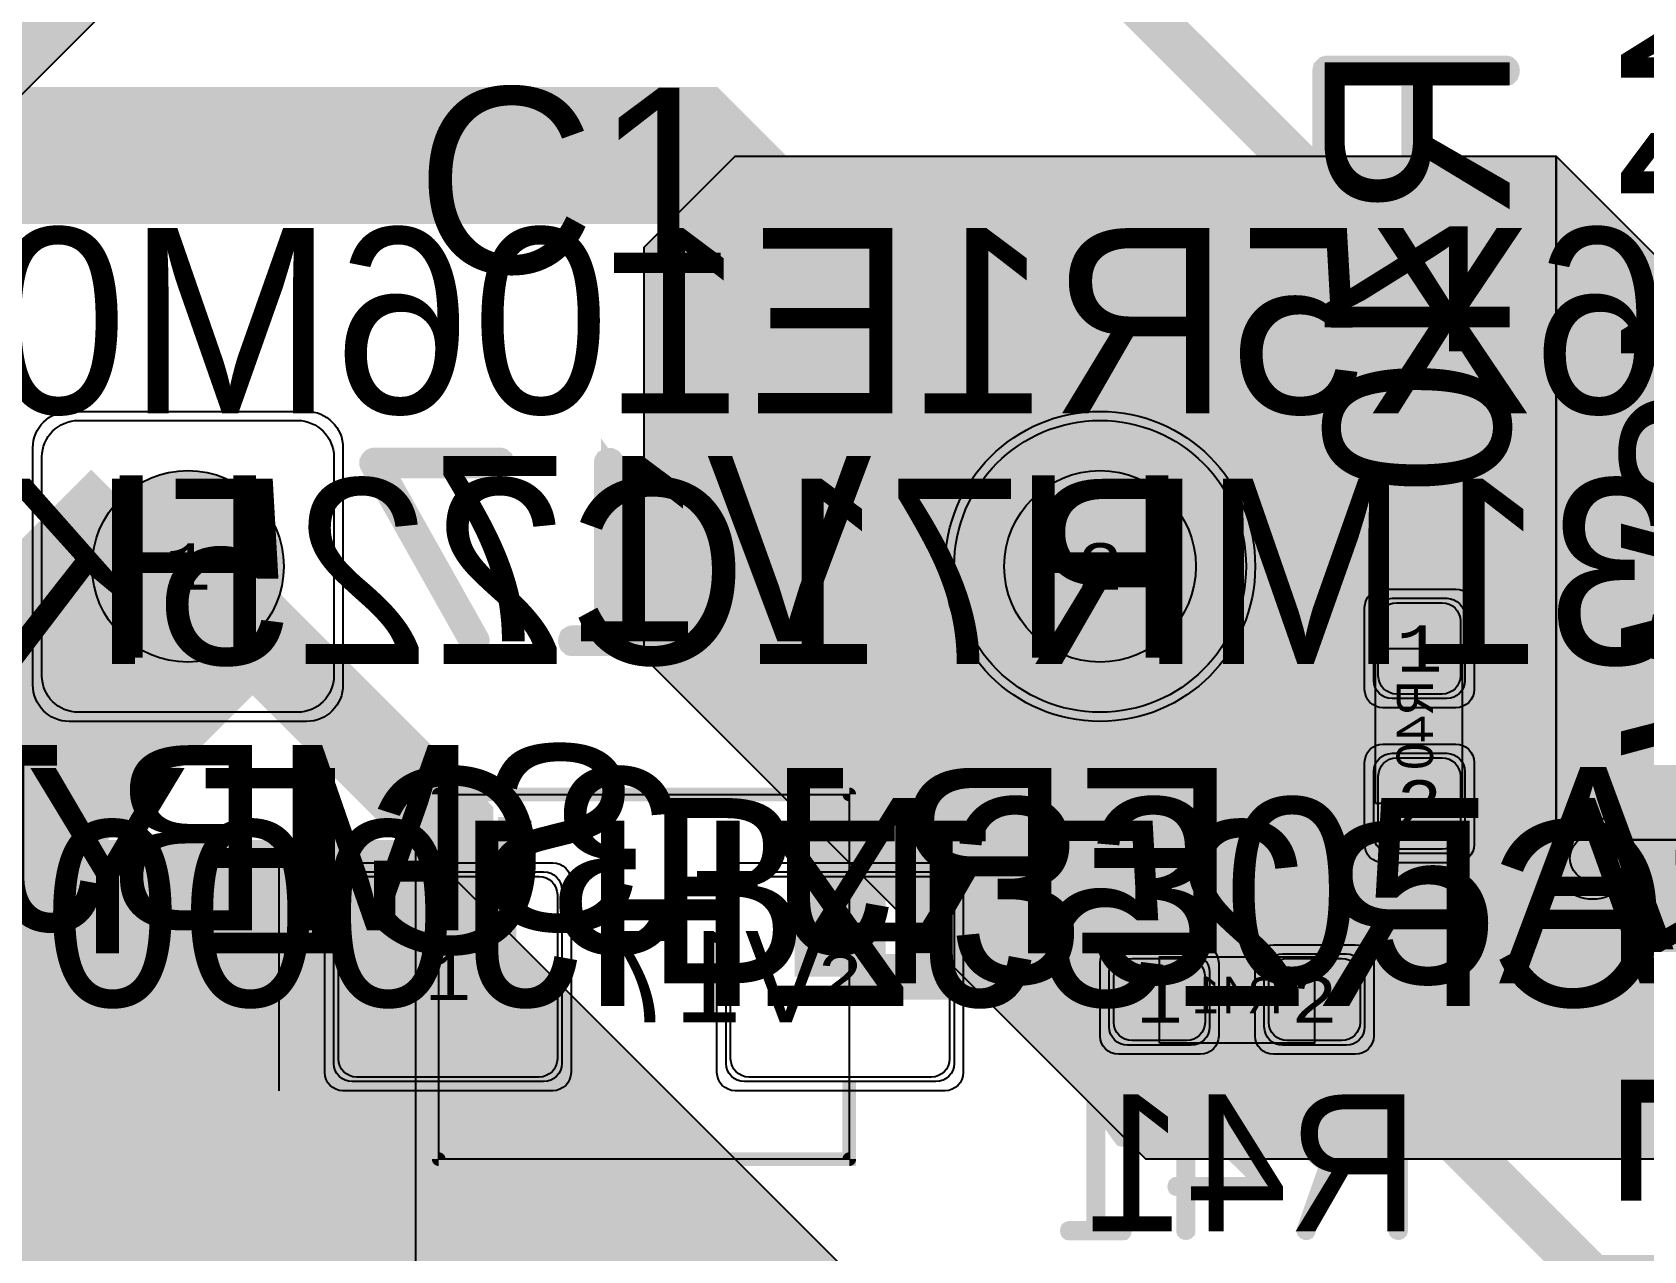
# Model space of a CAD drawing. Extents: x -19 to 284, y -54 to 100.
# Drawn here: x 68.29 to 85.96, y 53 to 66.36 of the extents above; entities that cross this region are included whole.
import ezdxf
from ezdxf.enums import TextEntityAlignment as Align

# ---------------------------------------------------------------- set-up
doc = ezdxf.new("R2010")
doc.units = 0
doc.header["$MEASUREMENT"] = 0
for name, color, linetype in [('ASSEMBLY_OUTLINES_BTM', 191, 'CONTINUOUS'), ('ASSEMBLY_OUTLINES_TOP', 102, 'CONTINUOUS'), ('ASSEMBLY_PART_NUMBERS_BTM', 191, 'CONTINUOUS'), ('ASSEMBLY_PART_NUMBERS_TOP', 102, 'CONTINUOUS'), ('ASSEMBLY_REF_DES_BTM', 191, 'CONTINUOUS'), ('ASSEMBLY_REF_DES_TOP', 102, 'CONTINUOUS'), ('DRILL_DRAWING', 21, 'CONTINUOUS'), ('GENERATED_SILKSCREEN_BTM', 255, 'CONTINUOUS'), ('GENERATED_SILKSCREEN_TOP', 140, 'CONTINUOUS'), ('PART_HOLES_LAYER_BOTTOM', 30, 'CONTINUOUS'), ('PART_HOLES_LAYER_TOP', 30, 'CONTINUOUS'), ('PART_PADS_LAYER_BOTTOM', 230, 'CONTINUOUS'), ('PART_PADS_LAYER_TOP', 150, 'CONTINUOUS'), ('PART_PADS_SMD_BTM', 230, 'CONTINUOUS'), ('PIN_NUMBERS_BTM', 8, 'CONTINUOUS'), ('PIN_NUMBERS_TOP', 8, 'CONTINUOUS'), ('PLACEMENT_OUTLINES_BTM', 222, 'CONTINUOUS'), ('PLACEMENT_OUTLINES_TOP', 130, 'CONTINUOUS'), ('PLANE_DATA_LAYER_TOP', 150, 'CONTINUOUS'), ('PLANE_SHAPES_LAYER_TOP', 150, 'CONTINUOUS'), ('SILKSCREEN_OUTLINES_BTM', 211, 'CONTINUOUS'), ('SILKSCREEN_OUTLINES_TOP', 150, 'CONTINUOUS'), ('SILKSCREEN_REF_DES_BTM', 211, 'CONTINUOUS'), ('SOLDERMASK_PADS_BTM', 12, 'CONTINUOUS'), ('SOLDERMASK_PADS_TOP', 180, 'CONTINUOUS'), ('SOLDERPASTE_PADS_BTM', 12, 'CONTINUOUS'), ('TRACES_LAYER_BOTTOM', 230, 'CONTINUOUS'), ('VIA_HOLES_LAYER_BOTTOM', 30, 'CONTINUOUS'), ('VIA_HOLES_LAYER_TOP', 30, 'CONTINUOUS'), ('VIA_PADS_LAYER_BOTTOM', 230, 'CONTINUOUS'), ('VIA_PADS_LAYER_TOP', 150, 'CONTINUOUS')]:
    doc.layers.add(name, color=color, linetype=linetype)
doc.styles.add('COURIER_NEW', font='COUR.TTF')
doc.styles.add('VERIBEST_GERBER_0', font='txt')

msp = doc.modelspace()

# ---------------------------------------------------------------- hatches: boundary and pattern name
at = {"layer": 'PART_HOLES_LAYER_BOTTOM'}
h = msp.add_hatch(color=256, dxfattribs=at)
edge = h.paths.add_edge_path()
edge.add_arc((70, 60.5), 1.05, 0, 360)
h = msp.add_hatch(color=256, dxfattribs=at)
edge = h.paths.add_edge_path()
edge.add_arc((80, 60.5), 1.05, 0, 360)
at = {"layer": 'PART_HOLES_LAYER_TOP'}
h = msp.add_hatch(color=256, dxfattribs=at)
edge = h.paths.add_edge_path()
edge.add_arc((70, 60.5), 1.05, 0, 360)
h = msp.add_hatch(color=256, dxfattribs=at)
edge = h.paths.add_edge_path()
edge.add_arc((80, 60.5), 1.05, 0, 360)
at = {"layer": 'PLANE_DATA_LAYER_TOP'}
h = msp.add_hatch(color=256, dxfattribs=at)
h.paths.add_polyline_path([(120.5, 85.467281), (120.499998, 59.53156), (120.499998, 59.531559, -0.198909956), (120.47768, 59.477678), (116.022322, 55.02232, -0.198913366), (115.96844, 55.000002), (114.531562, 55, -0.198913366), (114.47768, 55.022318), (110.500002, 58.999998, 0.207684346), (110.499996, 59), (94.031562, 59, -0.198913366), (93.97768, 59.022318), (85.000002, 67.999998, 0.207684346), (84.999996, 68), (70.500004, 68, 0.207684346), (70.499998, 67.999998), (66.000002, 63.500002), (66, 63.499996), (66, 59.5762, -0.414213562), (65.9238, 59.5), (44.5762, 59.5, -0.414213562), (44.5, 59.5762), (44.5, 81.806849, -0.668181994), (44.630082, 81.86073), (55.244365, 71.246447, 0.198912215), (55.597918, 71.1), (80.979923, 71.1, -0.185651134), (81.030979, 71.080366, 0.384558767), (81.969021, 71.080366, -0.185651134), (82.020077, 71.1), (91.057121, 71.1, 0.198912215), (91.410674, 71.246447), (98.353553, 78.189326, 0.198912215), (98.5, 78.542879), (98.5, 86.379923, -0.185651134), (98.519634, 86.430979, 0.185651897), (98.7, 86.9, 1), (97.3, 86.9, 0.185651897), (97.480366, 86.430979, -0.185651134), (97.5, 86.379923), (97.5, 78.781548, -0.198909956), (97.477682, 78.727667), (90.872333, 72.122318, -0.198913366), (90.818451, 72.1), (82.020077, 72.1, -0.185651134), (81.969021, 72.119634, 0.384558767), (81.030979, 72.119634, -0.185651134), (80.979923, 72.1), (55.836588, 72.1, -0.198913366), (55.782706, 72.122318), (53.366088, 74.538936, -0.198909956), (53.34377, 74.592817), (53.34377, 74.592818, -0.294576153), (53.388558, 74.662242, 0.29457805), (53.8, 75.299999), (53.8, 75.3, 0.39930996), (53.135789, 75.999085, -0.185652617), (53.085803, 76.021303), (44.522318, 84.584788, -0.198909956), (44.5, 84.638669), (44.5, 87.151969, -0.414213562), (44.5762, 87.228169), (48.533161, 87.228169, -0.198913366), (48.587043, 87.205851), (49.478697, 86.314197, -0.185652617), (49.500915, 86.264211, 0.838851408), (50.869044, 86.094134, -0.565185223), (50.995756, 86.125606), (53.205453, 83.915909, 0.198912215), (53.559006, 83.769462), (58.945406, 83.769462, 0.198912215), (59.298959, 83.915909), (60.253553, 84.870503, 0.198912215), (60.4, 85.224056), (60.4, 85.879923, -0.185651134), (60.419634, 85.930979, 0.185651897), (60.6, 86.4, 1), (59.2, 86.4, 0.185651897), (59.380366, 85.930979, -0.185651134), (59.4, 85.879923), (59.4, 85.462725, -0.198909956), (59.377682, 85.408844), (58.760618, 84.79178, -0.198913366), (58.706736, 84.769462), (53.797676, 84.769462, -0.198913366), (53.743794, 84.79178), (49.582021, 88.953553, 0.198912215), (49.228468, 89.1), (43.120077, 89.1, -0.185651134), (43.069021, 89.119634, 0.384558767), (42.130979, 89.119634, -0.185651134), (42.079923, 89.1), (30.09107, 89.1, -0.414213562), (30.01487, 89.1762), (30.01487, 89.176201, -0.198909956), (30.037188, 89.230082), (30.585803, 89.778697, -0.185652617), (30.635789, 89.800915, 0.645030482), (31.101635, 90.988224, -0.195395946), (31.080041, 91.041371), (31.080041, 91.041372, -0.198909956), (31.102359, 91.095253), (31.185803, 91.178697, -0.185652617), (31.235789, 91.200915, 0.39930996), (31.9, 91.9), (31.9, 91.900005, 0.962125116), (30.502085, 91.953993, -0.391777998), (30.426112, 91.88367), (30.269784, 91.88367, 0.198912215), (29.916231, 91.737223), (28.612244, 90.433236, -0.198913366), (28.558362, 90.410918), (27.098355, 90.410918, 0.198912215), (26.744802, 90.264471), (24.647145, 88.166814, -0.198913366), (24.593263, 88.144496), (17.003174, 88.144496, -0.198913366), (16.949292, 88.166814), (15.248039, 89.868067, 0.198912215), (14.894486, 90.014514), (13.48401, 90.014514, 0.198912215), (13.130457, 89.868067), (10.440027, 87.177637, -0.198913366), (10.386145, 87.155319), (7.3302, 87.155319, 0.180173911), (7.00313, 87.033505, -0.305390868), (6.918602, 87.023291, 1.907914475), (7.070961, 85.882124, -0.165414822), (7.115967, 85.901691, 0.177616931), (7.428435, 86.046447), (7.514988, 86.133001, -0.198913366), (7.56887, 86.155319), (10.624815, 86.155319, 0.198912215), (10.978368, 86.301766), (13.03031, 88.353708, -0.533104529), (13.154463, 88.329294, 0.084493581), (13.280366, 88.130979, -0.185651134), (13.3, 88.079923), (13.3, 79.938669, -0.198909956), (13.277682, 79.884788), (11.814197, 78.421303, -0.185652617), (11.764211, 78.399085, 0.39930996), (11.1, 77.7), (11.1, 77.69999, 0.974753797), (12.499085, 77.664211, -0.185652617), (12.521303, 77.714197), (14.153553, 79.346447, 0.198912215), (14.3, 79.7), (14.3, 88.0238, -0.414213562), (14.3762, 88.1), (14.537431, 88.1, -0.198913366), (14.591313, 88.077682), (17.174693, 85.494302, 0.198912215), (17.528246, 85.347855), (24.808806, 85.347855, -0.414213562), (24.885006, 85.271655), (24.885006, 85.271654, -0.119209751), (24.876584, 85.236832, 0.119212236), (24.65, 84.300001), (24.65, 84.3, 0.240856487), (25.499923, 82.637979, -0.240854665), (25.531515, 82.576201), (25.531515, 82.5762, -0.414213562), (25.455315, 82.5), (22.120077, 82.5, -0.185651134), (22.069021, 82.519634, 2.249701015), (22.069021, 81.480366, -0.185651134), (22.120077, 81.5), (28.019196, 81.5, 0.198912215), (28.372749, 81.646447), (29.335965, 82.609663, -0.668181994), (29.466047, 82.555782), (29.466047, 70.851038, -0.198909956), (29.443729, 70.797157), (26.66889, 68.022318, -0.198913366), (26.615008, 68), (23.000004, 68, 0.207684346), (22.999998, 67.999998), (19.000002, 64.000002), (19, 63.999996), (19, 62.738492, -0.668181994), (18.869918, 62.684611), (15.000976, 66.553553, 0.198912215), (14.647423, 66.7), (14.120077, 66.7, -0.185651134), (14.069021, 66.719634, 2.249701015), (14.069021, 65.680366, -0.185651134), (14.120077, 65.7), (14.408753, 65.7, -0.198913366), (14.462635, 65.677682), (18.977682, 61.162635, -0.198909956), (19, 61.108754), (19, 50.0762, -0.414213562), (18.9238, 50), (12.374978, 50, -0.404852593), (12.298817, 50.073757, 0.968428978), (7.701183, 50.073757, -0.404852593), (7.625022, 50), (3.0762, 50, -0.414213562), (3, 50.0762), (3, 64.349709, -0.595487004), (3.117805, 64.413548, 0.595483788), (4.2, 65, 0.39930996), (3.535789, 65.699085, -0.185652617), (3.485803, 65.721303), (3.022318, 66.184788, -0.198909956), (3, 66.238669), (3, 90.6738, -0.414213562), (3.0762, 90.75), (6.4238, 90.75, -0.414213562), (6.5, 90.6738), (6.5, 90.500004), (6.500003, 90.499999), (8.499998, 88.500002, 0.207684346), (8.500004, 88.5), (10.999996, 88.5, 0.207684346), (11.000002, 88.500002), (13.499998, 90.999998), (13.5, 91.000004), (13.5, 95.9238, -0.414213562), (13.5762, 96), (18.30893, 96, -0.414213562), (18.38513, 95.9238), (18.38513, 95.923799, -0.198909956), (18.362812, 95.869918), (17.814197, 95.321303, -0.185652617), (17.764211, 95.299085, 0.39930996), (17.1, 94.6), (17.1, 94.59999, 0.974753797), (18.499085, 94.564211, -0.185652617), (18.521303, 94.614197), (18.937376, 95.03027, -0.198913366), (18.991258, 95.052588), (21.922414, 95.052588, 0.198912215), (22.275967, 95.199035), (22.869252, 95.79232, -0.198913366), (22.923134, 95.814638), (51.4238, 95.814638, -0.414213562), (51.5, 95.738438), (51.5, 91.000004), (51.500003, 90.999999), (53.999998, 88.500002, 0.207684346), (54.000004, 88.5), (55.999996, 88.5, 0.207684346), (56.000002, 88.500002), (58.499998, 90.999998), (58.5, 91.000004), (58.5, 94.574998, -0.668181994), (58.630082, 94.628879), (61.077682, 92.181279, -0.198909956), (61.1, 92.127398), (61.1, 82.320077, -0.185651134), (61.080366, 82.269021, 0.185651897), (60.9, 81.8, 0.536231839), (61.871334, 81.154727, -0.536234167), (61.977071, 81.084485), (61.977071, 80.722929, 0.198912215), (62.123518, 80.369376), (63.778697, 78.714197, -0.185652617), (63.800915, 78.664211, 0.974753797), (65.2, 78.69999), (65.2, 78.7, 0.39930996), (64.535789, 79.399085, -0.185652617), (64.485803, 79.421303), (62.999389, 80.907717, -0.198909956), (62.977071, 80.961598), (62.977071, 87.738402, -0.198909956), (62.999389, 87.792283), (63.185803, 87.978697, -0.185652617), (63.235789, 88.000915, 0.39930996), (63.9, 88.7), (63.9, 88.70001, 0.974753797), (62.500915, 88.735789, -0.185652617), (62.478697, 88.685803), (62.230082, 88.437188, -0.668181994), (62.1, 88.491069), (62.1, 92.366067, 0.198912215), (61.953553, 92.71962), (58.803255, 95.869918, -0.198909956), (58.780937, 95.923799), (58.780937, 95.9238, -0.414213562), (58.857137, 96), (95.9238, 96, -0.414213562), (96, 95.9238), (96, 90.500004), (96.000003, 90.499999), (98.499998, 88.000002, 0.207684346), (98.500004, 88), (101.499996, 88, 0.207684346), (101.500002, 88.000002), (103.999998, 90.499998), (104, 90.500004), (104, 95.9238, -0.414213562), (104.0762, 96), (118.9238, 96, -0.414213562), (119, 95.9238), (119, 91.500004), (119.000003, 91.499999), (119.977682, 90.52232, -0.198909956), (120, 90.468439), (120, 86.205951, 0.198912215), (120.146447, 85.852398), (120.477682, 85.521163, -0.198909956), (120.5, 85.467282)], flags=0)
h.paths.add_polyline_path([(25.71, 92.75, 0.414213562), (25.96, 93), (25.96, 94.5, 0.414213562), (25.71, 94.75), (24.21, 94.75, 0.414213562), (23.96, 94.5), (23.96, 93, 0.414213562), (24.21, 92.75)], flags=0)
h.paths.add_polyline_path([(24.65, 71.7, -1), (28.75, 71.7, -1)], flags=0)
h.paths.add_polyline_path([(28.842971, 93.38997, 6.796736414), (28.842971, 94.11003, -0.743486927), (28.697029, 94.11003, 6.796736414), (28.697029, 93.38997, -0.743486927)], flags=0)
h.paths.add_polyline_path([(70.7, 83.1, 0.414213562), (71.15, 83.55), (71.15, 84.95, 0.414213562), (70.7, 85.4), (69.3, 85.4, 0.414213562), (68.85, 84.95), (68.85, 83.55, 0.414213562), (69.3, 83.1)], flags=0)
h.paths.add_polyline_path([(68.85, 91.75, -1), (71.15, 91.75, -1)], flags=0)
h.paths.add_polyline_path([(73, 81.9, 1), (74.4, 81.9, 0.185651897), (74.219634, 82.369021, -0.185651134), (74.2, 82.420077), (74.2, 84.864447, 0.198912215), (74.053553, 85.218), (68.730653, 90.5409, 0.198912215), (68.3771, 90.687347), (68.073594, 90.687347, -0.390404288), (67.99765, 90.757308, 0.959834417), (66.6, 90.7, 0.39930996), (67.264211, 90.000915, -0.185652617), (67.314197, 89.978697), (67.4591, 89.833794, 0.198912215), (67.812653, 89.687347), (68.13843, 89.687347, -0.198913366), (68.192312, 89.665029), (73.177682, 84.679659, -0.198909956), (73.2, 84.625778), (73.2, 82.420077, -0.185651134), (73.180366, 82.369021, 0.185651897)], flags=0)
h.paths.add_polyline_path([(76.135789, 80.600915, 0.39930996), (76.8, 81.3), (76.8, 81.30001, 0.974753797), (75.400915, 81.335789, -0.185652617), (75.378697, 81.285803), (74.786551, 80.693657, -0.198913366), (74.732669, 80.671339), (69.617331, 80.671339, -0.198913366), (69.563449, 80.693657), (68.603553, 81.653553, 0.198912215), (68.25, 81.8), (67.920077, 81.8, -0.185651134), (67.869021, 81.819634, 2.249701015), (67.869021, 80.780366, -0.185651134), (67.920077, 80.8), (68.01133, 80.8, -0.198913366), (68.065212, 80.777682), (69.025108, 79.817786, 0.198912215), (69.378661, 79.671339), (74.971339, 79.671339, 0.198912215), (75.324892, 79.817786), (76.085803, 80.578697, -0.185652617)], flags=0)
h.paths.add_polyline_path([(79.25, 81.25, -1), (81.75, 81.25, -1)], flags=0)
h.paths.add_polyline_path([(82.935789, 79.200915, 0.39930996), (83.6, 79.9), (83.6, 79.90001, 0.974753797), (82.200915, 79.935789, -0.185652617), (82.178697, 79.885803), (81.71287, 79.419976, -0.198913366), (81.658988, 79.397658), (68.441012, 79.397658, -0.198913366), (68.38713, 79.419976), (68.221303, 79.585803, -0.185652617), (68.199085, 79.635789, 0.974753797), (66.8, 79.60001), (66.8, 79.6, 0.39930996), (67.464211, 78.900915, -0.185652617), (67.514197, 78.878697), (67.848789, 78.544105, 0.198912215), (68.202342, 78.397658), (81.897658, 78.397658, 0.198912215), (82.251211, 78.544105), (82.885803, 79.178697, -0.185652617)], flags=0)
h.paths.add_polyline_path([(88.7, 83.1, 0.414213562), (89.15, 83.55), (89.15, 84.95, 0.414213562), (88.7, 85.4), (87.3, 85.4, 0.414213562), (86.85, 84.95), (86.85, 83.55, 0.414213562), (87.3, 83.1)], flags=0)
h.paths.add_polyline_path([(86.85, 91.75, -1), (89.15, 91.75, -1)], flags=0)
h.paths.add_polyline_path([(103.05, 70.35, 0.414213562), (103.7, 71), (103.7, 72.8, 0.414213562), (103.05, 73.45), (101.25, 73.45, 0.414213562), (100.6, 72.8), (100.6, 71, 0.414213562), (101.25, 70.35)], flags=0)
h.paths.add_polyline_path([(100.6, 84.6, -1), (103.7, 84.6, -1)], flags=0)
h.paths.add_polyline_path([(102.6, 60.75, -1), (105.4, 60.75, -1)], flags=0)
h.paths.add_polyline_path([(110.207897, 60.75, -1), (112.607897, 60.75, -1)], flags=0)
h.paths.add_polyline_path([(104.3, 78.25, -1), (112.7, 78.25, -1)], flags=0)
h.paths.add_polyline_path([(113.3, 71.9, -1), (116.4, 71.9, -1)], flags=0)
h.paths.add_polyline_path([(113.3, 84.6, -1), (116.4, 84.6, -1)], flags=0)
h.paths.add_polyline_path([(113.55, 57.157897, -1), (116.45, 57.157897, -1)], flags=0)
h.paths.add_polyline_path([(116.378857, 64.023904, 0.414213102), (116.378859, 64.660299), (115.318196, 65.720961, 0.372259539), (114.731236, 65.763685, -0.372263605), (114.631843, 65.770919), (113.529927, 66.872836, 0.198912714), (112.999596, 67.092506), (104.592506, 67.092506, 0.198912714), (104.062175, 66.872836), (99.111658, 61.922318, -0.198913366), (99.057776, 61.9), (98.3, 61.9, 0.414213562), (97.85, 61.45), (97.85, 60.05, 0.414213562), (98.3, 59.6), (99.7, 59.6, 0.414213562), (100.15, 60.05), (100.15, 60.807777, -0.198909956), (100.172318, 60.861658), (104.880848, 65.570188, -0.198913366), (104.93473, 65.592506), (112.657372, 65.592506, -0.198913366), (112.711254, 65.570188), (113.571183, 64.710259, -0.198909956), (113.593501, 64.656378), (113.593501, 64.656377, -0.161399603), (113.578417, 64.610866, 0.372260871), (113.621141, 64.023905), (114.681804, 62.963244, 0.414210801), (115.318197, 62.963243)], flags=0)
h.paths.add_polyline_path([(117.392102, 60.75, -1), (119.792102, 60.75, -1)], flags=0)
h = msp.add_hatch(color=256, dxfattribs=at)
h.paths.add_polyline_path([(217.500002, 21.031564, -0.198909956), (217.477684, 20.977683), (209.522321, 13.022318, -0.198913366), (209.468439, 13), (150.031562, 13, -0.198913366), (149.97768, 13.022318), (143.000002, 19.999998, 0.207684346), (142.999996, 20), (132.0762, 20, -0.414213562), (132, 20.0762), (132, 51.999996), (131.999997, 52.000001), (129.500002, 54.499998, 0.207684346), (129.499996, 54.5), (122.000004, 54.5, 0.207684346), (121.999998, 54.499998), (118.522322, 51.02232, -0.198913366), (118.46844, 51.000002), (115.00002, 51, 0.414213562), (115.000012, 50.999992), (115.000015, 50.999987), (117.47768, 48.522322, -0.198909956), (117.499998, 48.468441), (117.499998, 48.46844), (117.5, 7.5762, -0.414213562), (117.4238, 7.5), (105.5762, 7.5, -0.414213562), (105.5, 7.5762), (105.5, 9.499996), (105.499997, 9.500001), (102.500002, 12.499998, 0.207684346), (102.499996, 12.5), (97.500004, 12.5, 0.207684346), (97.499998, 12.499998), (95.500002, 10.500002), (95.5, 10.499996), (95.5, 5.5762, -0.414213562), (95.4238, 5.5), (91.031562, 5.5, -0.198913366), (90.97768, 5.522318), (87.000002, 9.499998, 0.207684346), (86.999996, 9.5), (61.0762, 9.5, -0.414213562), (61, 9.5762), (61, 14.4238, -0.414213562), (61.0762, 14.5), (86.999992, 14.5, 0.414213562), (87, 14.500008), (87.000002, 30.96844), (87.000002, 30.968441, -0.198909956), (87.02232, 31.022322), (88.477678, 32.47768, -0.198913366), (88.53156, 32.499998), (92.1, 32.499999), (94.499996, 32.5, 0.207684346), (94.500002, 32.500002), (98.499998, 36.499998), (98.5, 36.500004), (98.5, 45.4238, -0.414213562), (98.5762, 45.5), (102.499996, 45.5, 0.207684346), (102.500002, 45.500002), (104.499998, 47.499998), (104.5, 47.500004), (104.5, 51.999996), (104.499997, 52.000001), (102.500002, 53.999998, 0.207684346), (102.499996, 54), (80.53156, 54.000002, -0.198913366), (80.477678, 54.02232), (75.02232, 59.477678, -0.198909956), (75.000002, 59.531559), (75.000002, 63.968441, -0.198909956), (75.02232, 64.022322), (75.977678, 64.97768, -0.198913366), (76.03156, 64.999998), (77.9, 64.999998), (84.968438, 65, -0.198913366), (85.02232, 64.977682), (92.499998, 57.500002, 0.207684346), (92.500004, 57.5), (108.468438, 57.5, -0.198913366), (108.52232, 57.477682), (113.499998, 52.500002, 0.207684346), (113.500004, 52.5), (116.499996, 52.5, 0.207684346), (116.500002, 52.500002), (119.477679, 55.477682, -0.198913366), (119.531561, 55.5), (129.499996, 55.5, 0.207684346), (129.500002, 55.500002), (131.999998, 57.999998), (132, 58.000004), (132, 81.4238, -0.414213562), (132.0762, 81.5), (144.999996, 81.5, 0.207684346), (145.000002, 81.500002), (149.977679, 86.477682, -0.198913366), (150.031561, 86.5), (209.468438, 86.5, -0.198913366), (209.52232, 86.477682), (217.477684, 78.522318, -0.198909956), (217.500002, 78.468437)], flags=0)
h.paths.add_polyline_path([(77.9, 60.5, -1), (82.1, 60.5, -1)], flags=0)
h.paths.add_polyline_path([(92.1, 8, -1), (94.9, 8, -1)], flags=0)
h.paths.add_polyline_path([(92.1, 11.5, -1), (94.9, 11.5, -1)], flags=0)
h.paths.add_polyline_path([(97.1, 28.85, -1), (100.7, 28.85, -1)], flags=0)
h.paths.add_polyline_path([(108.667608, 48.071822, 5.81449095), (107.832392, 48.071822, -0.706512233), (107.832392, 47.928178, 5.81449095), (108.667608, 47.928178, -0.706512233)], flags=0)
h.paths.add_polyline_path([(114.999998, 28.499998), (115, 28.500004), (115, 30.499996), (114.999997, 30.500001), (114.000002, 31.499998, 0.207684346), (113.999996, 31.5), (110.000004, 31.5, 0.207684346), (109.999998, 31.499998), (109.000002, 30.500002), (109, 30.499996), (109, 29.0762, -0.414213562), (108.9238, 29), (103.000004, 29, 0.207684346), (102.999998, 28.999998), (98.500002, 24.500002), (98.5, 24.499996), (98.500002, 19.531565), (98.500002, 19.531564, -0.198909956), (98.477684, 19.477683), (96.000002, 17.000002), (96, 16.999996), (96, 15.500004), (96.000003, 15.499999), (97.999998, 13.500002, 0.207684346), (98.000004, 13.5), (100.499996, 13.5, 0.207684346), (100.500002, 13.500002), (101.999998, 14.999998), (102, 15.000004), (102, 15.9238, -0.414213562), (102.0762, 16), (108.4238, 16, -0.414213562), (108.5, 15.9238), (108.5, 15.000004), (108.500003, 14.999999), (109.999998, 13.500002, 0.207684346), (110.000004, 13.5), (112.999996, 13.5, 0.207684346), (113.000002, 13.500002), (114.999998, 15.499998), (115, 15.500004), (115, 16.999996), (114.999997, 17.000001), (112.52232, 19.477678, -0.198909956), (112.500002, 19.531559), (112.500002, 25.96844, -0.198909956), (112.52232, 26.022321)], flags=0)
h.paths.add_polyline_path([(113.307457, 10.178956, 2.670433281), (113.307457, 11.821044, -0.455102068), (113.192543, 11.821044, 2.670433281), (113.192543, 10.178956, -0.455102068)], flags=0)
h.paths.add_polyline_path([(170.605853, 50, -1), (189.394147, 50, -1)], flags=0)
for points in [[(80, 60.5), (80, 62.6762)], [(80, 60.5), (77.8238, 60.5)], [(80, 60.5), (82.1762, 60.5)], [(80, 60.5), (80, 58.3238)]]:
    msp.add_hatch(color=256, dxfattribs=at).paths.add_polyline_path(points, is_closed=False, flags=0)
h = msp.add_hatch(color=256, dxfattribs=at)
h.paths.add_polyline_path([(94.5, 38.0762, -0.414213562), (94.4238, 38), (89.500004, 38, 0.207684346), (89.499998, 37.999998), (85.500002, 34.000002), (85.5, 33.999996), (85.5, 30.5762, -0.414213562), (85.4238, 30.5), (69.53156, 30.500002, -0.198913366), (69.477678, 30.52232), (63.52232, 36.477678, -0.198909956), (63.500002, 36.531559), (63.500002, 36.53156), (63.5, 49.999996), (63.499997, 50.000001), (59.000002, 54.499998, 0.207684346), (58.999996, 54.5), (52.000004, 54.5, 0.207684346), (51.999998, 54.499998), (50.500002, 53.000002), (50.5, 52.999996), (50.499998, 51.03156), (50.499998, 51.031559, -0.198909956), (50.47768, 50.977678), (49.522322, 50.02232, -0.198913366), (49.46844, 50.000002), (47.53156, 50.000002, -0.198913366), (47.477678, 50.02232), (46.52232, 50.977678, -0.198909956), (46.500002, 51.031559), (46.500002, 55.468441, -0.198909956), (46.52232, 55.522322), (48.477678, 57.47768, -0.198913366), (48.53156, 57.499998), (72.468438, 57.5, -0.198913366), (72.52232, 57.477682), (77.999998, 52.000002, 0.207684346), (78.000004, 52), (82.96844, 51.999998, -0.198913366), (83.022322, 51.97768), (89.499998, 45.500002, 0.207684346), (89.500004, 45.5), (94.4238, 45.5, -0.414213562), (94.5, 45.4238)], flags=0)
h.paths.add_polyline_path([(47.15, 52.25, -1), (50.05, 52.25, -1)], flags=0)
at = {"layer": 'PLANE_SHAPES_LAYER_TOP'}
for points in [[(66, 63.5), (70.5, 68), (66, 68)], [(117.5, 31.5), (96, 31.5), (96, 13.5), (117.5, 13.5), (117.5, 7.5), (105.5, 7.5), (105.5, 12.5), (94.5, 12.5), (94.5, 9.5), (61, 9.5), (61, 14.5), (87, 14.5), (87, 31), (88.5, 32.5), (98.5, 32.5), (98.5, 45.5), (104.5, 45.5), (104.5, 54), (80.5, 54), (75, 59.5), (75, 64), (76, 65), (85, 65), (85, 57.5), (108.5, 57.5), (108.5, 52.5), (113.5, 52.5), (117.5, 48.5)], [(85, 65), (92.5, 57.5), (85, 57.5)], [(72.5, 57.5), (78, 52), (72.5, 52)]]:
    msp.add_hatch(color=256, dxfattribs=at).paths.add_polyline_path(points, flags=0)
at = {"layer": 'VIA_HOLES_LAYER_BOTTOM'}
h = msp.add_hatch(color=256, dxfattribs=at)
edge = h.paths.add_edge_path()
edge.add_arc((85.4, 57.3), 0.25, 0, 360)
at = {"layer": 'VIA_HOLES_LAYER_TOP'}
h = msp.add_hatch(color=256, dxfattribs=at)
edge = h.paths.add_edge_path()
edge.add_arc((85.4, 57.3), 0.25, 0, 360)

# ---------------------------------------------------------------- linework, layer by layer
at = {"layer": 'ASSEMBLY_OUTLINES_BTM'}
for points in [[(83.02, 57.9), (83.02, 59.6), (83.97, 59.6), (83.97, 57.9)], [(72.75, 54), (72.75, 58), (77.25, 58), (77.25, 54)], [(80.65, 55.27), (80.65, 56.22), (82.35, 56.22), (82.35, 55.27)]]:
    msp.add_lwpolyline(points, close=True, dxfattribs=at)
at = {"layer": 'ASSEMBLY_OUTLINES_BTM', "const_width": 0.2}
msp.add_lwpolyline([(73.5, 54.25), (73.5, 57.75)], dxfattribs=at)
at = {"layer": 'ASSEMBLY_OUTLINES_TOP'}
msp.add_circle((75, 60.5), 18, dxfattribs=at)
msp.add_circle((75, 60.5), 18, dxfattribs=at)
at = {"layer": 'GENERATED_SILKSCREEN_BTM'}
for points, const_width in [([(83.22328, 64.537695), (83.21922, 64.531605), (83.20907, 64.529575), (83.19892, 64.523485), (83.18877, 64.523485), (82.77059, 64.523485), (82.76044, 64.523485), (82.75435, 64.529575), (82.74826, 64.529575), (82.74623, 64.531605), (82.7442, 64.533635), (82.73811, 64.537695), (82.46, 64.882795), (82.45594, 64.892945), (82.45391, 64.899035), (82.45188, 64.909185), (82.45188, 65.932305), (82.45594, 65.950575), (82.46609, 65.960725), (82.47827, 65.972905), (82.49248, 65.976965), (84.44128, 65.976965), (84.45752, 65.972905), (84.46767, 65.962755), (84.47376, 65.950575), (84.47579, 65.936365), (84.47376, 65.920125), (84.46767, 65.905915), (84.45752, 65.895765), (84.44128, 65.891705), (83.50748, 65.891705), (83.50748, 64.937605), (84.45346, 64.604685), (84.46767, 64.596565), (84.47579, 64.582355), (84.47782, 64.566115), (84.47376, 64.553935), (84.46767, 64.541755), (84.45549, 64.531605), (84.44331, 64.525515), (84.42707, 64.529575), (83.48109, 64.862495), (83.22328, 64.537695)], 0.25), ([(82.53511, 65.891705), (82.53511, 64.919335), (82.79089, 64.604685), (83.16847, 64.604685), (83.42628, 64.919335), (83.42628, 65.891705), (82.53511, 65.891705)], 0.25), ([(84.44128, 62.824375), (84.45752, 62.822345), (84.46767, 62.812195), (84.47376, 62.797985), (84.47579, 62.783775), (84.47376, 62.769565), (84.46767, 62.757385), (84.45752, 62.747235), (84.44128, 62.743175), (83.82619, 62.743175), (83.82619, 62.647765), (83.82213, 62.633555), (83.81401, 62.621375), (83.7998, 62.615285), (83.78559, 62.613255), (83.76935, 62.615285), (83.75514, 62.621375), (83.74499, 62.633555), (83.74296, 62.647765), (83.74296, 62.743175), (82.54932, 62.743175), (82.53917, 62.745205), (82.53105, 62.749265), (82.52293, 62.759415), (82.51684, 62.769565), (82.51278, 62.781745), (82.51075, 62.793925), (82.51278, 62.804075), (82.5209, 62.814225), (83.75311, 64.046435), (83.76529, 64.054555), (83.77747, 64.058615), (83.78965, 64.056585), (83.80386, 64.048465), (83.81401, 64.044405), (83.8201, 64.036285), (83.82416, 64.028165), (83.82619, 64.018015), (83.82619, 62.824375), (84.44128, 62.824375)], 0.25), ([(83.74296, 63.916515), (82.65285, 62.824375), (83.74296, 62.824375), (83.74296, 63.916515)], 0.25), ([(82.73811, 62.119965), (82.46, 61.778925), (82.45797, 61.770805), (82.45594, 61.764715), (82.45391, 61.762685), (82.45188, 61.754565), (82.45188, 61.070455), (82.45391, 61.062335), (82.45391, 61.060305), (82.45594, 61.058275), (82.45797, 61.052185), (82.46, 61.044065), (82.73811, 60.703025), (82.74826, 60.696935), (82.75638, 60.694905), (82.76247, 60.690845), (82.77059, 60.688815), (84.16317, 60.688815), (84.16926, 60.690845), (84.18347, 60.694905), (84.18753, 60.696935), (84.19565, 60.703025), (84.47376, 61.044065), (84.47579, 61.052185), (84.47782, 61.056245), (84.47985, 61.060305), (84.48188, 61.064365), (84.48188, 61.070455), (84.48188, 61.754565), (84.47985, 61.762685), (84.47782, 61.770805), (84.47376, 61.778925), (84.19565, 62.119965), (84.19159, 62.124025), (84.18956, 62.128085), (84.18347, 62.132145), (84.16926, 62.136205), (84.16317, 62.138235), (82.77059, 62.138235), (82.76247, 62.136205), (82.75638, 62.132145), (82.74826, 62.128085), (82.73811, 62.119965)], 0.25), ([(82.79089, 62.055005), (84.14287, 62.055005), (84.24437, 61.935235), (82.6427, 60.952715), (82.53511, 61.086695), (82.53511, 61.742385), (82.79089, 62.055005)], 0.25), ([(75.012832, 59.726768), (75.029088, 59.722704), (75.039248, 59.714576), (75.043312, 59.700352), (75.045344, 59.684096), (75.043312, 59.669872), (75.039248, 59.655648), (75.029088, 59.645488), (75.012832, 59.643456), (74.220352, 59.643456), (74.206128, 59.645488), (74.193936, 59.655648), (74.18784, 59.669872), (74.185808, 59.684096), (74.18784, 59.700352), (74.193936, 59.714576), (74.206128, 59.722704), (74.220352, 59.726768), (74.577984, 59.726768), (74.577984, 61.634816), (74.580016, 61.64904), (74.586112, 61.6592), (74.596272, 61.665296), (74.610496, 61.667328), (74.620656, 61.66936), (74.630816, 61.66936), (74.638944, 61.665296), (74.647072, 61.657168), (75.043312, 61.1004), (75.047376, 61.092272), (75.049408, 61.086176), (75.049408, 61.071952), (75.043312, 61.05976), (75.033152, 61.0496), (75.02096, 61.041472), (75.006736, 61.037408), (74.998608, 61.037408), (74.992512, 61.03944), (74.982352, 61.051632), (74.657232, 61.5068), (74.657232, 59.726768), (75.012832, 59.726768)], 0.254), ([(84.29715, 61.870275), (84.39865, 61.742385), (84.39865, 61.086695), (84.14287, 60.770015), (82.79089, 60.770015), (82.69548, 60.889785), (84.29715, 61.870275)], 0.25), ([(73.175904, 59.704416), (73.179968, 59.690192), (73.177936, 59.675968), (73.169808, 59.663776), (73.157616, 59.655648), (73.143392, 59.651584), (73.129168, 59.649552), (73.116976, 59.653616), (73.106816, 59.665808), (72.011568, 61.614496), (72.007504, 61.624656), (72.007504, 61.632784), (72.007504, 61.640912), (72.011568, 61.64904), (72.017664, 61.661232), (72.025792, 61.66936), (72.035952, 61.673424), (72.046112, 61.675456), (73.417712, 61.675456), (73.431936, 61.671392), (73.444128, 61.661232), (73.450224, 61.64904), (73.452256, 61.632784), (73.450224, 61.61856), (73.444128, 61.604336), (73.431936, 61.594176), (73.417712, 61.592144), (72.1152, 61.592144), (73.175904, 59.704416)], 0.254), ([(76.414912, 59.643456), (76.469776, 59.643456), (76.481968, 59.645488), (76.492128, 59.651584), (76.50432, 59.659712), (76.506352, 59.671904), (77.166752, 61.620592), (77.168784, 61.62872), (77.168784, 61.636848), (77.166752, 61.642944), (77.162688, 61.64904), (77.150496, 61.6592), (77.136272, 61.667328), (77.122048, 61.66936), (77.107824, 61.667328), (77.095632, 61.661232), (77.087504, 61.647008), (76.44336, 59.730832), (75.795152, 61.647008), (75.787024, 61.661232), (75.774832, 61.667328), (75.760608, 61.66936), (75.746384, 61.667328), (75.73216, 61.6592), (75.722, 61.64904), (75.717936, 61.636848), (75.719968, 61.620592), (76.376304, 59.671904), (76.3824, 59.659712), (76.394592, 59.651584), (76.40272, 59.645488), (76.414912, 59.643456)], 0.254), ([(71, 54.75), (71, 57.25)], 0.15), ([(80.2465, 53.246), (80.2585, 53.243), (80.266, 53.237), (80.269, 53.2265), (80.2705, 53.2145), (80.269, 53.204), (80.266, 53.1935), (80.2585, 53.186), (80.2465, 53.1845), (79.6615, 53.1845), (79.651, 53.186), (79.642, 53.1935), (79.6375, 53.204), (79.636, 53.2145), (79.6375, 53.2265), (79.642, 53.237), (79.651, 53.243), (79.6615, 53.246), (79.9255, 53.246), (79.9255, 54.6545), (79.927, 54.665), (79.9315, 54.6725), (79.939, 54.677), (79.9495, 54.6785), (79.957, 54.68), (79.9645, 54.68), (79.9705, 54.677), (79.9765, 54.671), (80.269, 54.26), (80.272, 54.254), (80.2735, 54.2495), (80.2735, 54.239), (80.269, 54.23), (80.2615, 54.2225), (80.2525, 54.2165), (80.242, 54.2135), (80.236, 54.2135), (80.2315, 54.215), (80.224, 54.224), (79.984, 54.56), (79.984, 53.246), (80.2465, 53.246)], 0.15), ([(80.9695, 53.2145), (80.968, 53.2025), (80.9605, 53.195), (80.95, 53.1905), (80.9395, 53.189), (80.929, 53.1905), (80.92, 53.195), (80.9125, 53.2025), (80.9095, 53.2145), (80.9095, 53.669), (80.839, 53.669), (80.8285, 53.672), (80.8195, 53.678), (80.815, 53.6885), (80.8135, 53.699), (80.815, 53.711), (80.8195, 53.7215), (80.8285, 53.729), (80.839, 53.7305), (80.9095, 53.7305), (80.9095, 54.6125), (80.911, 54.62), (80.9155, 54.626), (80.9215, 54.632), (80.929, 54.6365), (80.938, 54.6395), (80.947, 54.641), (80.9545, 54.6395), (80.962, 54.6335), (81.8725, 53.723), (81.8785, 53.714), (81.8815, 53.705), (81.88, 53.696), (81.874, 53.6855), (81.871, 53.678), (81.865, 53.6735), (81.859, 53.6705), (81.8515, 53.669), (80.9695, 53.669), (80.9695, 53.2145)], 0.15), ([(81.7765, 53.7305), (80.9695, 54.5345), (80.9695, 53.7305), (81.7765, 53.7305)], 0.15), ([(82.2355, 54.1145), (82.231, 54.1175), (82.2295, 54.125), (82.2265, 54.1325), (82.225, 54.14), (82.225, 54.449), (82.2265, 54.4565), (82.2295, 54.461), (82.2295, 54.4655), (82.231, 54.467), (82.234, 54.4685), (82.2355, 54.4715), (82.4905, 54.6785), (82.498, 54.6815), (82.504, 54.683), (82.51, 54.6845), (83.266, 54.6845), (83.2795, 54.6815), (83.2885, 54.674), (83.296, 54.665), (83.299, 54.6545), (83.299, 53.2145), (83.296, 53.2025), (83.2885, 53.195), (83.2795, 53.1905), (83.269, 53.189), (83.257, 53.1905), (83.2465, 53.195), (83.239, 53.2025), (83.236, 53.2145), (83.236, 53.9045), (82.531, 53.9045), (82.285, 53.2055), (82.279, 53.195), (82.2685, 53.189), (82.258, 53.1875), (82.2475, 53.1905), (82.2385, 53.195), (82.231, 53.2025), (82.228, 53.213), (82.2295, 53.225), (82.4755, 53.924), (82.2355, 54.1145)], 0.15), ([(83.236, 54.623), (82.519, 54.623), (82.285, 54.434), (82.285, 54.155), (82.519, 53.9645), (83.236, 53.9645), (83.236, 54.623)], 0.15)]:
    msp.add_lwpolyline(points, dxfattribs=dict(at, const_width=const_width))
at = {"layer": 'GENERATED_SILKSCREEN_BTM', "const_width": 0.15}
for points in [[(83.020005, 58.457911, 0.000012231), (83.019995, 58.457902), (83.019995, 59.042098, 0.000012231), (83.020005, 59.042089), (83.020005, 58.457911)], [(83.970005, 58.466156, 0.000011642), (83.969995, 58.466164), (83.969995, 59.033836, 0.000011642), (83.970005, 59.033844), (83.970005, 58.466156)], [(77.250005, 57.225), (77.249995, 57.225), (77.249995, 57.999995), (72.750005, 57.999995), (72.750005, 57.225), (72.749995, 57.225), (72.749995, 58, -0.414213562), (72.75, 58.000005), (77.25, 58.000005, -0.414213562), (77.250005, 58), (77.250005, 57.225)], [(81.783844, 56.220005, 0.000011642), (81.783836, 56.219995), (81.216164, 56.219995, 0.000011642), (81.216156, 56.220005), (81.783844, 56.220005)], [(81.792098, 55.269995), (81.207902, 55.269995, 0.000012231), (81.207911, 55.270005), (81.792089, 55.270005, 0.000012231), (81.792098, 55.269995)], [(77.250005, 54, -0.414213562), (77.25, 53.999995), (72.75, 53.999995, -0.414213562), (72.749995, 54), (72.749995, 54.775), (72.750005, 54.775), (72.750005, 54.000005), (77.249995, 54.000005), (77.249995, 54.775), (77.250005, 54.775), (77.250005, 54)]]:
    msp.add_lwpolyline(points, format="xyb", dxfattribs=at)
at = {"layer": 'GENERATED_SILKSCREEN_TOP', "const_width": 0.15}
msp.add_lwpolyline([(93.000005, 60.5, -0.26756322), (84.02245, 44.92452, 0.00000906), (84.022431, 44.924521, 37.39282977), (82.308307, 44.050427, 0.000005062), (82.308314, 44.050419, -3.373505194), (93.000005, 60.5)], format="xyb", dxfattribs=at)
at = {"layer": 'PART_HOLES_LAYER_BOTTOM'}
for centre in [(70, 60.5), (80, 60.5)]:
    msp.add_circle(centre, 1.05, dxfattribs=at)
at = {"layer": 'PART_HOLES_LAYER_TOP'}
for centre in [(70, 60.5), (80, 60.5)]:
    msp.add_circle(centre, 1.05, dxfattribs=at)
at = {"layer": 'PART_PADS_LAYER_BOTTOM'}
msp.add_lwpolyline([(68.4, 61.7, -0.414213562), (68.8, 62.1), (71.2, 62.1, -0.414213562), (71.6, 61.7), (71.6, 59.3, -0.414213562), (71.2, 58.9), (68.8, 58.9, -0.414213562), (68.4, 59.3)], format="xyb", close=True, dxfattribs=at)
msp.add_circle((80, 60.5), 1.6, dxfattribs=at)
at = {"layer": 'PART_PADS_LAYER_TOP'}
msp.add_lwpolyline([(68.4, 61.7, -0.414213562), (68.8, 62.1), (71.2, 62.1, -0.414213562), (71.6, 61.7), (71.6, 59.3, -0.414213562), (71.2, 58.9), (68.8, 58.9, -0.414213562), (68.4, 59.3)], format="xyb", close=True, dxfattribs=at)
msp.add_circle((80, 60.5), 1.6, dxfattribs=at)
at = {"layer": 'PART_PADS_SMD_BTM'}
for points in [[(83.8, 60.15, -0.414213562), (84, 59.95), (84, 59.25, -0.414213562), (83.8, 59.05), (83.2, 59.05, -0.414213562), (83, 59.25), (83, 59.95, -0.414213562), (83.2, 60.15)], [(83.8, 58.45, -0.414213562), (84, 58.25), (84, 57.55, -0.414213562), (83.8, 57.35), (83.2, 57.35, -0.414213562), (83, 57.55), (83, 58.25, -0.414213562), (83.2, 58.45)], [(71.6, 56.95, -0.414213562), (71.8, 57.15), (73.9, 57.15, -0.414213562), (74.1, 56.95), (74.1, 55.05, -0.414213562), (73.9, 54.85), (71.8, 54.85, -0.414213562), (71.6, 55.05)], [(75.9, 56.95, -0.414213562), (76.1, 57.15), (78.2, 57.15, -0.414213562), (78.4, 56.95), (78.4, 55.05, -0.414213562), (78.2, 54.85), (76.1, 54.85, -0.414213562), (75.9, 55.05)], [(80.1, 56.05, -0.414213562), (80.3, 56.25), (81, 56.25, -0.414213562), (81.2, 56.05), (81.2, 55.45, -0.414213562), (81, 55.25), (80.3, 55.25, -0.414213562), (80.1, 55.45)], [(81.8, 56.05, -0.414213562), (82, 56.25), (82.7, 56.25, -0.414213562), (82.9, 56.05), (82.9, 55.45, -0.414213562), (82.7, 55.25), (82, 55.25, -0.414213562), (81.8, 55.45)]]:
    msp.add_lwpolyline(points, format="xyb", close=True, dxfattribs=at)
at = {"layer": 'PLACEMENT_OUTLINES_BTM'}
for points in [[(83.02, 57.9), (83.02, 59.6), (83.97, 59.6), (83.97, 57.9)], [(72.75, 54), (72.75, 58), (77.25, 58), (77.25, 54)], [(80.65, 55.27), (80.65, 56.22), (82.35, 56.22), (82.35, 55.27)]]:
    msp.add_lwpolyline(points, close=True, dxfattribs=at)
at = {"layer": 'PLACEMENT_OUTLINES_TOP'}
msp.add_circle((75, 60.5), 18, dxfattribs=at)
at = {"layer": 'PLANE_DATA_LAYER_TOP', "const_width": 1}
for points in [[(80, 60.5), (80, 62.6762)], [(80, 60.5), (77.8238, 60.5)], [(80, 60.5), (82.1762, 60.5)], [(80, 60.5), (80, 58.3238)]]:
    msp.add_lwpolyline(points, dxfattribs=at)
at = {"layer": 'PLANE_SHAPES_LAYER_TOP'}
for points in [[(66, 63.5), (70.5, 68), (66, 68)], [(85, 65), (92.5, 57.5), (85, 57.5)], [(72.5, 57.5), (78, 52), (72.5, 52)]]:
    msp.add_lwpolyline(points, close=True, dxfattribs=at)
msp.add_lwpolyline([(98.5, 32.5), (98.5, 45.5), (104.5, 45.5), (104.5, 54), (80.5, 54), (75, 59.5), (75, 64), (76, 65), (85, 65), (85, 57.5), (108.5, 57.5), (108.5, 52.5), (113.5, 52.5), (117.5, 48.5), (117.5, 31.5)], dxfattribs=at)
msp.add_solid([(61.5, 52), (72.5, 52), (61.5, 57.5), (72.5, 57.5)], dxfattribs=at)
at = {"layer": 'SILKSCREEN_OUTLINES_BTM'}
for points in [[(83.02, 57.9), (83.02, 59.6), (83.97, 59.6), (83.97, 57.9)], [(72.75, 54), (72.75, 58), (77.25, 58), (77.25, 54)], [(80.65, 55.27), (80.65, 56.22), (82.35, 56.22), (82.35, 55.27)]]:
    msp.add_lwpolyline(points, close=True, dxfattribs=at)
msp.add_lwpolyline([(71, 54.75), (71, 57.25)], dxfattribs=at)
at = {"layer": 'SILKSCREEN_OUTLINES_TOP'}
msp.add_circle((75, 60.5), 18, dxfattribs=at)
msp.add_circle((75, 60.5), 18, dxfattribs=at)
at = {"layer": 'SOLDERMASK_PADS_BTM'}
for points in [[(68.3, 61.8, -0.414213562), (68.7, 62.2), (71.3, 62.2, -0.414213562), (71.7, 61.8), (71.7, 59.2, -0.414213562), (71.3, 58.8), (68.7, 58.8, -0.414213562), (68.3, 59.2)], [(83.9, 60.25, -0.414213562), (84.1, 60.05), (84.1, 59.15, -0.414213562), (83.9, 58.95), (83.1, 58.95, -0.414213562), (82.9, 59.15), (82.9, 60.05, -0.414213562), (83.1, 60.25)], [(83.9, 58.55, -0.414213562), (84.1, 58.35), (84.1, 57.45, -0.414213562), (83.9, 57.25), (83.1, 57.25, -0.414213562), (82.9, 57.45), (82.9, 58.35, -0.414213562), (83.1, 58.55)], [(71.5, 57.05, -0.414213562), (71.7, 57.25), (74, 57.25, -0.414213562), (74.2, 57.05), (74.2, 54.95, -0.414213562), (74, 54.75), (71.7, 54.75, -0.414213562), (71.5, 54.95)], [(75.8, 57.05, -0.414213562), (76, 57.25), (78.3, 57.25, -0.414213562), (78.5, 57.05), (78.5, 54.95, -0.414213562), (78.3, 54.75), (76, 54.75, -0.414213562), (75.8, 54.95)], [(80, 56.15, -0.414213562), (80.2, 56.35), (81.1, 56.35, -0.414213562), (81.3, 56.15), (81.3, 55.35, -0.414213562), (81.1, 55.15), (80.2, 55.15, -0.414213562), (80, 55.35)], [(81.7, 56.15, -0.414213562), (81.9, 56.35), (82.8, 56.35, -0.414213562), (83, 56.15), (83, 55.35, -0.414213562), (82.8, 55.15), (81.9, 55.15, -0.414213562), (81.7, 55.35)]]:
    msp.add_lwpolyline(points, format="xyb", close=True, dxfattribs=at)
msp.add_circle((80, 60.5), 1.7, dxfattribs=at)
at = {"layer": 'SOLDERMASK_PADS_TOP'}
msp.add_lwpolyline([(68.3, 61.8, -0.414213562), (68.7, 62.2), (71.3, 62.2, -0.414213562), (71.7, 61.8), (71.7, 59.2, -0.414213562), (71.3, 58.8), (68.7, 58.8, -0.414213562), (68.3, 59.2)], format="xyb", close=True, dxfattribs=at)
msp.add_circle((80, 60.5), 1.7, dxfattribs=at)
at = {"layer": 'SOLDERPASTE_PADS_BTM'}
for points in [[(83.75, 60.1, -0.414213562), (83.95, 59.9), (83.95, 59.3, -0.414213562), (83.75, 59.1), (83.25, 59.1, -0.414213562), (83.05, 59.3), (83.05, 59.9, -0.414213562), (83.25, 60.1)], [(83.75, 58.4, -0.414213562), (83.95, 58.2), (83.95, 57.6, -0.414213562), (83.75, 57.4), (83.25, 57.4, -0.414213562), (83.05, 57.6), (83.05, 58.2, -0.414213562), (83.25, 58.4)], [(71.65, 56.9, -0.414213562), (71.85, 57.1), (73.85, 57.1, -0.414213562), (74.05, 56.9), (74.05, 55.1, -0.414213562), (73.85, 54.9), (71.85, 54.9, -0.414213562), (71.65, 55.1)], [(75.95, 56.9, -0.414213562), (76.15, 57.1), (78.15, 57.1, -0.414213562), (78.35, 56.9), (78.35, 55.1, -0.414213562), (78.15, 54.9), (76.15, 54.9, -0.414213562), (75.95, 55.1)], [(80.15, 56, -0.414213562), (80.35, 56.2), (80.95, 56.2, -0.414213562), (81.15, 56), (81.15, 55.5, -0.414213562), (80.95, 55.3), (80.35, 55.3, -0.414213562), (80.15, 55.5)], [(81.85, 56, -0.414213562), (82.05, 56.2), (82.65, 56.2, -0.414213562), (82.85, 56), (82.85, 55.5, -0.414213562), (82.65, 55.3), (82.05, 55.3, -0.414213562), (81.85, 55.5)]]:
    msp.add_lwpolyline(points, format="xyb", close=True, dxfattribs=at)
at = {"layer": 'TRACES_LAYER_BOTTOM'}
for points, const_width in [([(83.5, 59.6), (83.5, 63.575787), (76.1, 70.975787), (76.1, 81.3)], 0.5), ([(48.6, 44.75), (57.844327, 44.75), (60.063907, 46.96958), (60.063907, 57.980845), (67.088943, 65.005881), (75.494119, 65.005881), (80, 60.5)], 1.5), ([(70.75, 6.75), (63.935019, 13.564981), (63.935019, 54.435019), (70, 60.5)], 3), ([(72.85, 56), (72.85, 57.65), (70, 60.5)], 1), ([(80, 60.5), (77.15, 57.65), (77.15, 56)], 1), ([(82.35, 55.75), (82.35, 56.75), (83.5, 57.9)], 0.5), ([(85.4, 57.3), (87.1, 57.3)], 1), ([(77.15, 56), (79.575, 56), (79.825, 55.75), (80.65, 55.75)], 0.5), ([(87.1, 52.7), (85.4, 52.7), (82.35, 55.75)], 0.5)]:
    msp.add_lwpolyline(points, dxfattribs=dict(at, const_width=const_width))
at = {"layer": 'VIA_HOLES_LAYER_BOTTOM'}
msp.add_circle((85.4, 57.3), 0.25, dxfattribs=at)
at = {"layer": 'VIA_HOLES_LAYER_TOP'}
msp.add_circle((85.4, 57.3), 0.25, dxfattribs=at)
at = {"layer": 'VIA_PADS_LAYER_BOTTOM'}
msp.add_circle((85.4, 57.3), 0.45, dxfattribs=at)
at = {"layer": 'VIA_PADS_LAYER_TOP'}
msp.add_circle((85.4, 57.3), 0.45, dxfattribs=at)

# ---------------------------------------------------------------- texts
at = {"layer": 'ASSEMBLY_PART_NUMBERS_BTM', "style": 'VERIBEST_GERBER_0', "text_generation_flag": 2}
msp.add_text('1N4148W-7-F', height=2.032, rotation=90, dxfattribs=at).set_placement((85.71, 70.5), align=Align.TOP_LEFT)
for s, p in [('C3216X5R1E106M085AC', (92.75, 64.21)), ('GRM31MR71C225KA35L', (92.75, 61.46)), ('SMBJP6KE440A-TP', (75, 58.54)), ('ERJ-3GEYJ681V', (81.5, 58.29)), ('MCR25JZHJ000', (88.5, 57.71))]:
    msp.add_text(s, height=2.032, dxfattribs=at).set_placement(p, align=Align.TOP_LEFT)
at = {"layer": 'ASSEMBLY_PART_NUMBERS_TOP', "style": 'VERIBEST_GERBER_0'}
msp.add_text('B43305A9108M', height=2.032, dxfattribs=at).set_placement((75, 57.96), align=Align.TOP_LEFT)
at = {"layer": 'ASSEMBLY_REF_DES_BTM', "style": 'VERIBEST_GERBER_0', "text_generation_flag": 2}
msp.add_text('R40', height=0.4, rotation=90, dxfattribs=at).set_placement((83.25, 59.25), align=Align.TOP_LEFT)
for s, height, p in [('V17', 1, (77, 56.5)), ('R41', 0.4, (82, 56))]:
    msp.add_text(s, height=height, dxfattribs=at).set_placement(p, align=Align.TOP_LEFT)
at = {"layer": 'ASSEMBLY_REF_DES_TOP', "style": 'VERIBEST_GERBER_0'}
msp.add_text('C1', height=2.032, dxfattribs=at).set_placement((72.5, 65.75), align=Align.TOP_LEFT)
at = {"layer": 'DRILL_DRAWING', "style": 'VERIBEST_GERBER_0'}
for s, p in [('H', (70, 60.5)), ('H', (80, 60.5)), ('A', (85.4, 57.3))]:
    msp.add_text(s, height=2, dxfattribs=at).set_placement(p, align=Align.MIDDLE_CENTER)
at = {"layer": 'PIN_NUMBERS_BTM', "style": 'COURIER_NEW'}
for s, p in [('1', (70, 60.5)), ('2', (80, 60.5)), ('1', (83.5, 59.6)), ('2', (83.5, 57.9)), ('1', (72.85, 56)), ('2', (77.15, 56)), ('1', (80.65, 55.75)), ('2', (82.35, 55.75))]:
    msp.add_text(s, height=0.508, dxfattribs=at).set_placement(p, align=Align.MIDDLE_CENTER)
at = {"layer": 'PIN_NUMBERS_TOP', "style": 'COURIER_NEW'}
for s, p in [('1', (70, 60.5)), ('2', (80, 60.5)), ('1', (83.5, 59.6)), ('2', (83.5, 57.9)), ('1', (72.85, 56)), ('2', (77.15, 56)), ('1', (80.65, 55.75)), ('2', (82.35, 55.75))]:
    msp.add_text(s, height=0.508, dxfattribs=at).set_placement(p, align=Align.MIDDLE_CENTER)
at = {"layer": 'SILKSCREEN_REF_DES_BTM', "style": 'VERIBEST_GERBER_0', "text_generation_flag": 2}
msp.add_text('R40', height=2.03, rotation=90, dxfattribs=at).set_placement((82.46, 66.25), align=Align.TOP_LEFT)
for s, height, p in [('V17', 2.032, (77.5, 61.71)), ('R41', 1.5, (83.5, 54.71))]:
    msp.add_text(s, height=height, dxfattribs=at).set_placement(p, align=Align.TOP_LEFT)

doc.saveas('drawing.dxf')
